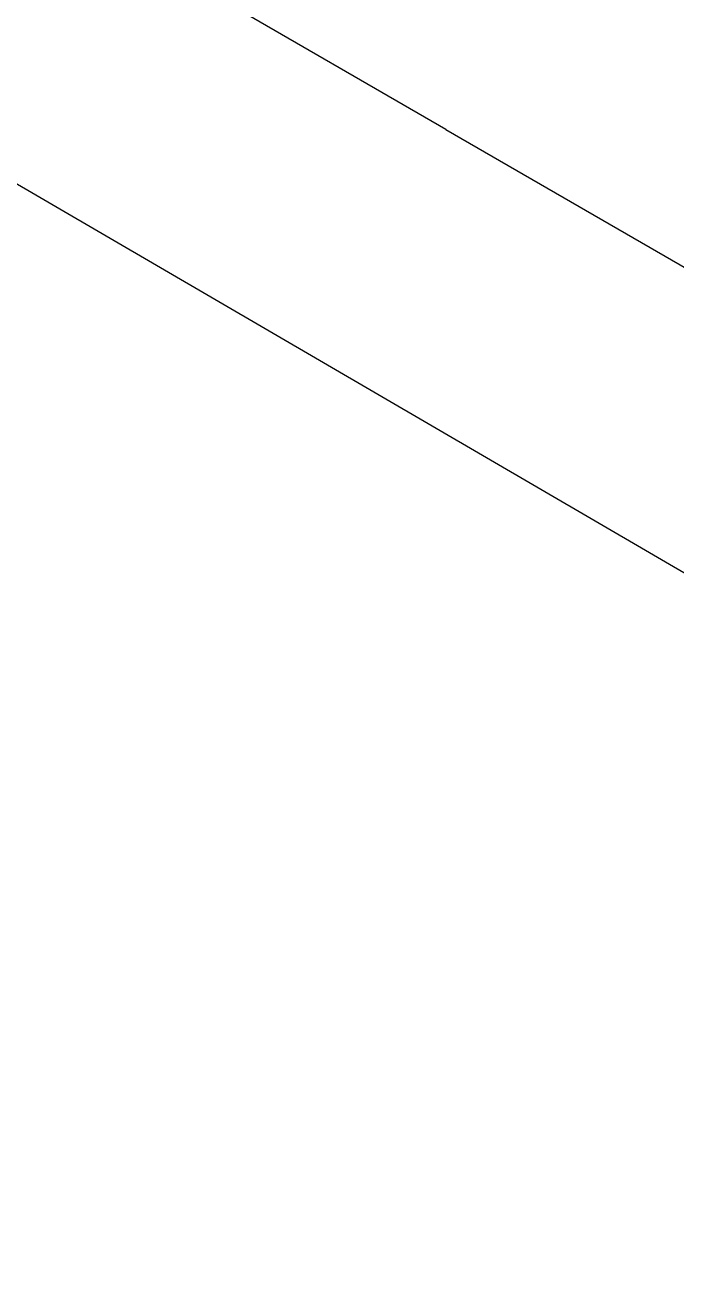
# Model space of a CAD drawing. Extents: x -1337 to 5791, y -3809 to 1769.
# Drawn here: x -709.5 to -658.6, y -1897.5 to -1800 of the extents above; entities that cross this region are included whole.
import ezdxf

# ---------------------------------------------------------------- set-up
doc = ezdxf.new("R2010")
doc.units = 0
doc.header["$MEASUREMENT"] = 0
for name, color, linetype, lineweight in [('G-ANNO-TTLB', 7, 'Continuous', 0), ('TYVEK', 7, 'Continuous', 0), ('WALL SCRATCH', 7, 'Continuous', 0)]:
    doc.layers.add(name, color=color, linetype=linetype, lineweight=lineweight)

msp = doc.modelspace()

# ---------------------------------------------------------------- hatches: boundary and pattern name
at = {"layer": 'G-ANNO-TTLB', "true_color": 0xff00ff, "transparency": 33554687}
h = msp.add_hatch(color=6, dxfattribs=at)
edge = h.paths.add_edge_path()
edge.add_spline(control_points=[(1773.018, -3692.604), (1773.018, -3692.604), (-1156.5, -3692.604), (-1156.5, -3692.604), (-1156.5, -3692.604), (-1156.5, -1235.604), (-1156.5, -1235.604), (-1156.5, -1235.604), (1773.018, -1235.604), (1773.018, -1235.604), (1773.018, -1235.604), (1773.018, -3692.604), (1773.018, -3692.604)], knot_values=[0, 0, 0, 0, 1, 1, 1, 2, 2, 2, 3, 3, 3, 4, 4, 4, 4], degree=3, periodic=0)
edge = h.paths.add_edge_path()
edge.add_spline(control_points=[(-1147.5, -1244.604), (-1147.5, -1244.604), (-1147.5, -3683.604), (-1147.5, -3683.604), (-1147.5, -3683.604), (1764.018, -3683.604), (1764.018, -3683.604), (1764.018, -3683.604), (1764.018, -1244.604), (1764.018, -1244.604), (1764.018, -1244.604), (-1147.5, -1244.604), (-1147.5, -1244.604)], knot_values=[0, 0, 0, 0, 1, 1, 1, 2, 2, 2, 3, 3, 3, 4, 4, 4, 4], degree=3, periodic=0)
edge.add_line((-1147.5, -1244.604), (-1147.5, -1244.604))

# ---------------------------------------------------------------- linework, layer by layer
at = {"layer": 'G-ANNO-TTLB'}
for points in [[(1773.018, -3692.604), (1773.018, -3692.604), (-1156.5, -3692.604), (-1156.5, -3692.604), (-1156.5, -3692.604), (-1156.5, -1235.604), (-1156.5, -1235.604), (-1156.5, -1235.604), (1773.018, -1235.604), (1773.018, -1235.604), (1773.018, -1235.604), (1773.018, -3692.604), (1773.018, -3692.604)], [(-1147.5, -1244.604), (-1147.5, -1244.604), (-1147.5, -3683.604), (-1147.5, -3683.604), (-1147.5, -3683.604), (1764.018, -3683.604), (1764.018, -3683.604), (1764.018, -3683.604), (1764.018, -1244.604), (1764.018, -1244.604), (1764.018, -1244.604), (-1147.5, -1244.604), (-1147.5, -1244.604)]]:
    msp.add_open_spline(points, degree=3, knots=[0, 0, 0, 0, 1, 1, 1, 2, 2, 2, 3, 3, 3, 4, 4, 4, 4], dxfattribs=at)
at = {"layer": 'TYVEK', "color": 4, "lineweight": 25, "true_color": 0x00ffff}
for q in [(-707.595, -1790.176), (-638.533, -1830.128)]:
    msp.add_line((-676.591, -1808.112), q, dxfattribs=at)
at = {"layer": 'WALL SCRATCH', "color": 18, "lineweight": 25, "true_color": 0x000000}
msp.add_line((-733.823, -1798.556), (-564.023, -1897.49), dxfattribs=at)
at = {"layer": 'WALL SCRATCH', "color": 1, "lineweight": 25, "true_color": 0xff0000}
msp.add_lwpolyline([(-696.457, -1815.391)], dxfattribs=at)

doc.saveas('drawing.dxf')
